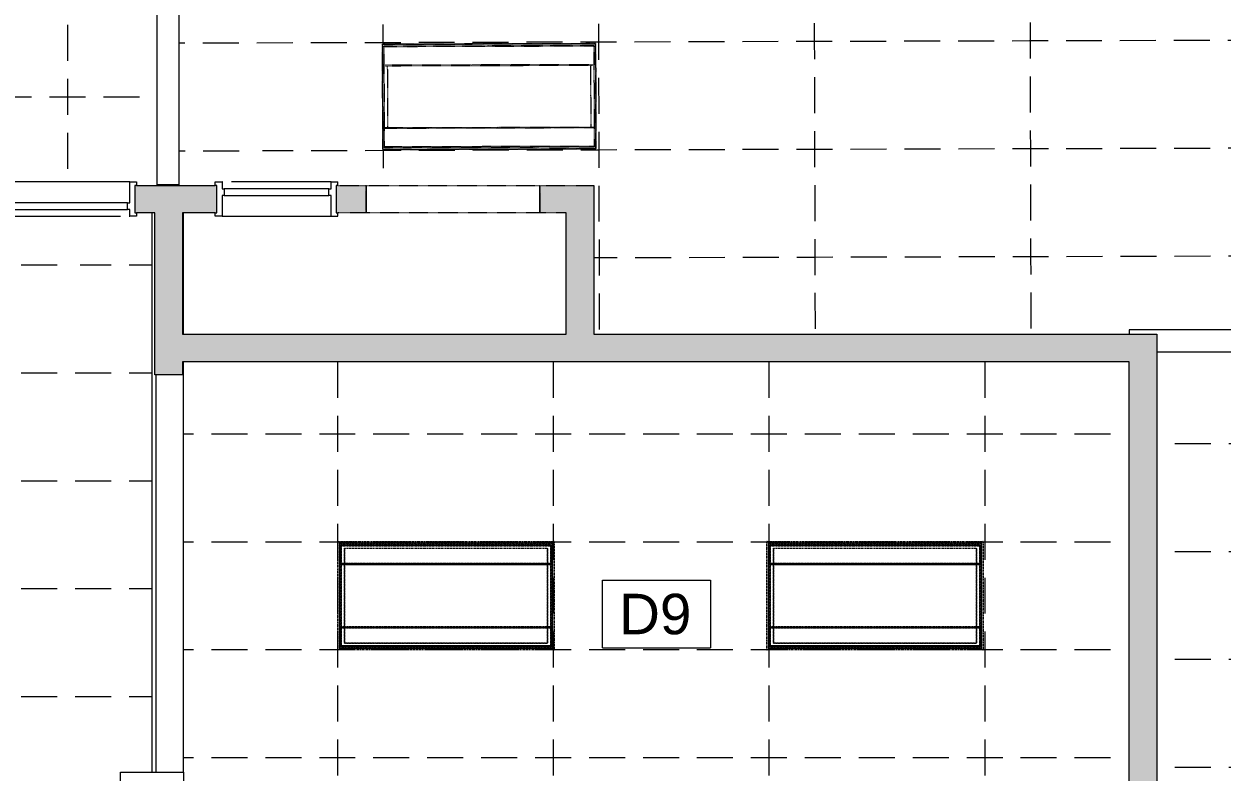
# Model space of a CAD drawing. Header units: inches. Extents: x 741 to 4565, y -315 to 887.
# Drawn here: x 3175.2 to 3441.7, y -91.3 to 75.1 of the extents above; entities that cross this region are included whole.
import ezdxf

# ---------------------------------------------------------------- set-up
doc = ezdxf.new("R2010")
doc.units = ezdxf.units.IN
doc.header["$MEASUREMENT"] = 0
doc.linetypes.add('Dash 1_16_', pattern=[0.125, 0.0625, -0.0625])
doc.linetypes.add('Demolished', pattern=[0.1875, 0.125, -0.0625])
for name, color, linetype, lineweight in [('A-ANNO-KEYN', 231, 'Continuous', 9), ('A-CLNG', 13, 'Demolished', 9), ('A-CLNG-PATT', 13, 'Demolished', 9), ('A-DETL', 90, 'Continuous', 9), ('A-DETL-MBND', 5, 'Continuous', 13), ('A-DOOR', 31, 'Continuous', 13), ('A-WALL', 113, 'Continuous', 13), ('A-WALL-PATT', 111, 'Continuous', 13), ('E-LITE-EQPM', 33, 'Demolished', 9), ('I-WALL', 2, 'Continuous', 13)]:
    doc.layers.add(name, color=color, linetype=linetype, lineweight=lineweight)
doc.styles.add('Arial', font='arial.ttf', dxfattribs={"height": 9})

# ---------------------------------------------------------------- blocks, each defined once
blk = doc.blocks.new('Door - Single - Solid Door 36_ x 84_-7220078-FIRST FLOOR RCP DEMO')
at = {"layer": 'A-DOOR', "lineweight": 9}
for p, q in [((-15.63, 3.9), (-14.13, 3.9)), ((-15.63, 3.15), (-15.63, 3.9)), ((-15.26, 3.15), (-15.63, 3.15)), ((-15.26, -2.97), (-15.26, 3.15)), ((-14.13, 3.9), (-14.13, 2.4)), ((-14.01, 3.9), (-14.13, 3.9)), ((22.12, 3.9), (-12.06, 3.9)), ((22.12, 2.4), (22.12, 3.9)), ((22.12, 3.9), (23.62, 3.9)), ((23.62, 3.15), (23.24, 3.15)), ((23.24, 3.15), (23.24, -2.97)), ((23.62, 3.15), (23.62, 3.9)), ((-14.13, 2.4), (-13.63, 2.4)), ((-13.63, 0.9), (-14.13, 0.9)), ((-14.13, 0.9), (-14.13, -3.72)), ((-13.63, 2.4), (-13.63, 0.9)), ((21.62, 2.4), (-13.63, 2.4)), ((-13.63, 0.9), (21.62, 0.9)), ((21.62, 0.9), (21.62, 2.4)), ((21.62, 2.4), (22.12, 2.4)), ((22.12, 0.9), (21.62, 0.9)), ((22.12, -3.72), (22.12, 0.9)), ((-15.63, -3.72), (-15.63, -2.97)), ((-15.63, -2.97), (-15.26, -2.97)), ((-14.13, -3.72), (-15.63, -3.72)), ((-14.13, -3.72), (22.12, -3.72)), ((22.12, -3.72), (23.62, -3.72)), ((23.24, -2.97), (23.62, -2.97)), ((23.62, -3.72), (23.62, -2.97))]:
    blk.add_line(p, q, dxfattribs=at)
blk = doc.blocks.new('Door - Single - Solid Door 28_ x 84_-7219934-FIRST FLOOR RCP DEMO')
at = {"layer": 'A-DOOR', "lineweight": 9}
for p, q in [((-9.63, 3.9), (-8.13, 3.9)), ((-9.63, 3.15), (-9.63, 3.9)), ((-9.26, 3.15), (-9.63, 3.15)), ((-9.26, -2.97), (-9.26, 3.15)), ((-8.13, 3.9), (-8.13, 2.4)), ((-8.01, 3.9), (-8.13, 3.9)), ((16.12, 3.9), (-6.06, 3.9)), ((16.12, 2.4), (16.12, 3.9)), ((16.12, 3.9), (17.62, 3.9)), ((17.62, 3.15), (17.24, 3.15)), ((17.24, 3.15), (17.24, -2.97)), ((17.62, 3.15), (17.62, 3.9)), ((-8.13, 2.4), (-7.63, 2.4)), ((-7.63, 0.9), (-8.13, 0.9)), ((-8.13, 0.9), (-8.13, -3.72)), ((-7.63, 2.4), (-7.63, 0.9)), ((15.62, 2.4), (-7.63, 2.4)), ((-7.63, 0.9), (15.62, 0.9)), ((15.62, 0.9), (15.62, 2.4)), ((15.62, 2.4), (16.12, 2.4)), ((16.12, 0.9), (15.62, 0.9)), ((16.12, -3.72), (16.12, 0.9)), ((-9.63, -3.72), (-9.63, -2.97)), ((-9.63, -2.97), (-9.26, -2.97)), ((-8.13, -3.72), (-9.63, -3.72)), ((-8.13, -3.72), (16.12, -3.72)), ((16.12, -3.72), (17.62, -3.72)), ((17.24, -2.97), (17.62, -2.97)), ((17.62, -3.72), (17.62, -2.97))]:
    blk.add_line(p, q, dxfattribs=at)
blk = doc.blocks.new('L-Recessed-Axis-Duo - 2 x 4-4560001-FIRST FLOOR RCP DEMO')
at = {"layer": 'E-LITE-EQPM', "color": 7}
for p, q in [((-23.7, 11.7), (-23.7, -11.7)), ((23.7, 11.7), (-23.7, 11.7)), ((-23.37, 11.26), (-23.37, 11.27)), ((-23.37, 11.14), (-23.37, 11.26)), ((-23.37, 11.14), (23.38, 11.14)), ((23.32, 11.32), (-23.32, 11.32)), ((-23.32, 11.32), (-23.32, -11.32)), ((23.32, -11.32), (23.32, 11.32)), ((23.38, 11.27), (23.38, 11.26)), ((23.38, 11.26), (23.38, 11.14)), ((23.7, -11.7), (23.7, 11.7)), ((-23.32, 7.03), (23.32, 7.03)), ((-23.32, 7.02), (23.32, 7.02)), ((-23.32, 6.85), (23.32, 6.85)), ((-22.57, 6.86), (-22.57, -6.86)), ((22.57, -6.86), (22.57, 6.86)), ((23.32, -6.85), (-23.32, -6.85)), ((-23.32, -7.02), (23.32, -7.02)), ((-23.32, -7.03), (23.32, -7.03)), ((-23.7, -11.7), (23.7, -11.7)), ((-23.37, -11.26), (-23.37, -11.14)), ((-23.37, -11.14), (23.38, -11.14)), ((-23.37, -11.27), (-23.37, -11.26)), ((-23.32, -11.32), (23.32, -11.32)), ((23.38, -11.14), (23.38, -11.26)), ((23.38, -11.26), (23.38, -11.27))]:
    blk.add_line(p, q, dxfattribs=at)
for points, knots in [([(-23.64, 11.64), (-23.65, 11.65), (-23.65, 11.65), (-23.66, 11.66), (-23.67, 11.67), (-23.68, 11.68), (-23.68, 11.68), (-23.69, 11.69), (-23.69, 11.69), (-23.7, 11.7), (-23.7, 11.7), (-23.7, 11.7), (-23.7, 11.7)], [0, 0, 0, 0, 0.166667, 0.25, 0.333333, 0.416667, 0.5, 0.583333, 0.666667, 0.75, 0.833333, 1, 1, 1, 1]), ([(23.64, 11.64), (23.65, 11.65), (23.65, 11.65), (23.66, 11.66), (23.67, 11.67), (23.68, 11.68), (23.68, 11.68), (23.69, 11.69), (23.69, 11.69), (23.7, 11.7), (23.7, 11.7), (23.7, 11.7), (23.7, 11.7)], [0, 0, 0, 0, 0.166667, 0.25, 0.333333, 0.416667, 0.5, 0.583333, 0.666667, 0.75, 0.833333, 1, 1, 1, 1]), ([(-23.7, -11.7), (-23.7, -11.7), (-23.7, -11.7), (-23.7, -11.7), (-23.69, -11.69), (-23.69, -11.69), (-23.68, -11.68), (-23.68, -11.68), (-23.67, -11.67), (-23.66, -11.66), (-23.65, -11.65), (-23.65, -11.65), (-23.64, -11.64)], [-1, -1, -1, -1, -0.833333, -0.75, -0.666667, -0.583333, -0.5, -0.416667, -0.333333, -0.25, -0.166667, 0, 0, 0, 0]), ([(23.64, -11.64), (23.65, -11.65), (23.65, -11.65), (23.66, -11.66), (23.67, -11.67), (23.68, -11.68), (23.68, -11.68), (23.69, -11.69), (23.69, -11.69), (23.7, -11.7), (23.7, -11.7), (23.7, -11.7), (23.7, -11.7)], [0, 0, 0, 0, 0.166667, 0.25, 0.333333, 0.416667, 0.5, 0.583333, 0.666667, 0.75, 0.833333, 1, 1, 1, 1])]:
    blk.add_open_spline(points, degree=3, knots=knots, dxfattribs=at)
blk = doc.blocks.new('L-Recessed-Axis-Duo - 2 x 4-V18-FIRST FLOOR RCP DEMO')
at = {"layer": 'A-DETL', "linetype": 'Dash 1_16_'}
for p, q in [((-24.03, 12.03), (-24.03, -12.03)), ((24.03, 12.03), (-24.03, 12.03)), ((-23.7, -11.7), (-23.7, 11.7)), ((-23.7, 11.7), (23.7, 11.7)), ((-23.7, 11.7), (-23.7, -11.7)), ((23.7, 11.7), (-23.7, 11.7)), ((-23.7, 11.7), (-23.7, -11.7)), ((23.7, 11.7), (-23.7, 11.7)), ((23.38, 11.38), (-23.37, 11.38)), ((-23.37, 11.32), (-23.37, 11.38)), ((-23.37, 11.38), (-23.37, 11.36)), ((-23.37, 11.36), (-23.37, 11.28)), ((-23.37, 11.26), (-23.37, 11.32)), ((-23.37, 11.25), (-23.37, 11.31)), ((-23.37, 11.31), (-23.37, 11.3)), ((-23.37, 11.2), (-23.37, 11.31)), ((-23.37, 11.31), (-23.37, 11.3)), ((-23.37, 11.31), (23.38, 11.31)), ((-23.37, 11.31), (23.38, 11.31)), ((-23.37, 11.3), (-23.37, 11.23)), ((-23.37, 11.3), (-23.37, 11.19)), ((-23.37, 11.3), (23.38, 11.3)), ((-23.37, 11.3), (23.38, 11.3)), ((-23.37, 11.28), (-23.37, 11.22)), ((-23.37, 11.21), (-23.37, 11.28)), ((-23.37, 11.28), (-23.37, 11.27)), ((-23.37, 11.28), (23.38, 11.28)), ((-23.37, 11.27), (-23.37, 11.2)), ((-23.37, 11.27), (23.38, 11.27)), ((-23.37, 11.2), (-23.37, 11.26)), ((-23.37, 11.26), (-23.37, 11.14)), ((-23.37, 11.14), (-23.37, 11.26)), ((-23.37, 11.26), (23.38, 11.26)), ((-23.37, 11.26), (23.38, 11.26)), ((-23.37, 11.25), (-23.37, 11.21)), ((-23.37, 6.92), (-23.37, 11.25)), ((23.38, 11.25), (-23.37, 11.25)), ((-23.37, 11.25), (23.38, 11.25)), ((-23.37, 11.19), (-23.37, 11.25)), ((-23.37, 11.25), (23.38, 11.25)), ((-23.37, 11.23), (-23.37, 11.2)), ((-23.37, 11.23), (23.38, 11.23)), ((-23.37, 11.22), (-23.37, 11.19)), ((-23.37, 11.21), (-23.37, 11.19)), ((-23.37, 11.21), (23.38, 11.21)), ((-23.37, 11.19), (-23.37, 11.21)), ((-23.37, 11.21), (23.38, 11.21)), ((-23.37, 11.18), (-23.37, 11.2)), ((-23.37, 11.2), (-23.37, 11.14)), ((-23.37, 11.2), (23.38, 11.2)), ((-23.37, 11.2), (23.38, 11.2)), ((-23.37, 11.19), (-23.37, 11.15)), ((-23.37, 11.19), (23.38, 11.19)), ((-23.37, 11.19), (23.38, 11.19)), ((-23.37, 11.15), (-23.37, 11.18)), ((23.38, 11.18), (-23.37, 11.18)), ((-23.37, 11.17), (23.38, 11.17)), ((-23.37, 11.16), (23.38, 11.16)), ((-23.37, 11.15), (-23.37, 11.12)), ((-23.37, 11.15), (23.38, 11.15)), ((-23.37, 11.14), (-23.37, 11.15)), ((-23.37, 11.15), (23.38, 11.15)), ((-23.37, 11.14), (-23.37, 11.06)), ((-23.37, 11.06), (-23.37, 11.14)), ((-23.37, 11.14), (23.38, 11.14)), ((-23.37, 11.14), (23.38, 11.14)), ((-23.37, 11.14), (23.38, 11.14)), ((-23.37, 11.14), (23.38, 11.14)), ((-23.37, 11.12), (-23.37, 7.07)), ((-23.37, 11.12), (23.38, 11.12)), ((-23.37, 11.06), (23.38, 11.06)), ((-23.37, 11.06), (23.38, 11.06)), ((-23.32, -11.32), (-23.32, 11.32)), ((-23.32, 11.32), (23.32, 11.32)), ((23.32, 11.32), (-23.32, 11.32)), ((-23.32, 11.32), (-23.32, -11.32)), ((23.32, 11.32), (23.32, -11.32)), ((23.32, -11.32), (23.32, 11.32)), ((23.38, 11.36), (23.38, 11.38)), ((23.38, 11.38), (23.38, 11.32)), ((23.38, 11.28), (23.38, 11.36)), ((23.38, 11.32), (23.38, 11.26)), ((23.38, 11.3), (23.38, 11.31)), ((23.38, 11.31), (23.38, 11.2)), ((23.38, 11.3), (23.38, 11.31)), ((23.38, 11.31), (23.38, 11.25)), ((23.38, 11.19), (23.38, 11.3)), ((23.38, 11.23), (23.38, 11.3)), ((23.38, 11.27), (23.38, 11.28)), ((23.38, 11.28), (23.38, 11.21)), ((23.38, 11.22), (23.38, 11.28)), ((23.38, 11.2), (23.38, 11.27)), ((23.38, 11.26), (23.38, 11.14)), ((23.38, 11.14), (23.38, 11.26)), ((23.38, 11.26), (23.38, 11.2)), ((23.38, 11.25), (23.38, 6.92)), ((23.38, 11.21), (23.38, 11.25)), ((23.38, 11.25), (23.38, 11.19)), ((23.38, 11.2), (23.38, 11.23)), ((23.38, 11.19), (23.38, 11.22)), ((23.38, 11.19), (23.38, 11.21)), ((23.38, 11.21), (23.38, 11.19)), ((23.38, 11.14), (23.38, 11.2)), ((23.38, 11.2), (23.38, 11.18)), ((23.38, 11.15), (23.38, 11.19)), ((23.38, 11.18), (23.38, 11.15)), ((23.38, 11.12), (23.38, 11.15)), ((23.38, 11.15), (23.38, 11.14)), ((23.38, 11.14), (23.38, 11.06)), ((23.38, 11.06), (23.38, 11.14)), ((23.38, 7.07), (23.38, 11.12)), ((23.7, 11.7), (23.7, -11.7)), ((23.7, -11.7), (23.7, 11.7)), ((23.7, -11.7), (23.7, 11.7)), ((24.03, -12.03), (24.03, 12.03)), ((-22.57, -10.57), (-22.57, 10.57)), ((-22.57, 10.57), (22.57, 10.57)), ((22.57, 10.57), (-22.57, 10.57)), ((-22.57, 10.57), (-22.57, -10.57)), ((22.57, 10.57), (22.57, -10.57)), ((22.57, -10.57), (22.57, 10.57)), ((-23.37, 7.14), (-23.37, 7.15)), ((-23.37, 7.15), (-23.37, 7.07)), ((-23.37, 7.15), (23.38, 7.15)), ((-23.37, 7.06), (-23.37, 7.14)), ((23.38, 7.14), (-23.37, 7.14)), ((23.38, 7.09), (-23.37, 7.09)), ((-23.37, 7.07), (-23.37, 7.04)), ((-23.37, 7.07), (23.38, 7.07)), ((23.38, 7.07), (-23.37, 7.07)), ((-23.37, 7.07), (-23.37, 7.01)), ((-23.37, 7.07), (23.38, 7.07)), ((-23.37, 7.03), (-23.37, 7.06)), ((-23.37, 7.06), (-23.37, 6.95)), ((-23.37, 7.04), (-23.37, 7.06)), ((-23.37, 7.06), (23.38, 7.06)), ((-23.37, 7.04), (-23.37, 7.01)), ((-23.37, 7.04), (23.38, 7.04)), ((-23.37, 7.01), (-23.37, 7.04)), ((-23.37, 7.04), (23.38, 7.04)), ((-23.37, 6.96), (-23.37, 7.03)), ((-23.37, 7.02), (-23.37, 7.03)), ((-23.37, 7.03), (-23.37, 6.91)), ((-23.37, 7.03), (23.38, 7.03)), ((-23.37, 7.03), (23.38, 7.03)), ((-23.37, 6.9), (-23.37, 7.02)), ((-23.37, 7.02), (23.38, 7.02)), ((-23.37, 7.01), (-23.37, 6.98)), ((-23.37, 7.01), (23.38, 7.01)), ((-23.37, 7.01), (-23.37, 6.95)), ((-23.37, 7), (-23.37, 7.01)), ((-23.37, 7.01), (23.38, 7.01)), ((-23.37, 7.01), (23.38, 7.01)), ((-23.37, 6.94), (-23.37, 7)), ((-23.37, 7), (23.38, 7)), ((-23.37, 6.98), (-23.37, 6.95)), ((-23.37, 6.98), (23.38, 6.98)), ((-23.37, 6.95), (-23.37, 6.96)), ((-23.37, 6.95), (-23.37, 6.96)), ((-23.37, 6.96), (-23.37, 6.9)), ((-23.37, 6.96), (23.38, 6.96)), ((-23.37, 6.96), (23.38, 6.96)), ((-23.37, 6.95), (-23.37, 6.92)), ((-23.37, 6.95), (23.38, 6.95)), ((-23.37, 6.95), (23.38, 6.95)), ((-23.37, 6.95), (23.38, 6.95)), ((-23.37, 6.91), (-23.37, 6.94)), ((-23.37, 6.94), (23.38, 6.94)), ((-23.37, 6.92), (23.38, 6.92)), ((-23.37, 6.91), (23.38, 6.91)), ((-23.37, 6.9), (-23.37, 6.85)), ((-23.37, 6.85), (-23.37, 6.9)), ((-23.37, 6.9), (23.38, 6.9)), ((-23.37, 6.85), (23.38, 6.85)), ((23.38, 7.07), (23.38, 7.15)), ((23.38, 7.15), (23.38, 7.14)), ((23.38, 7.14), (23.38, 7.06)), ((23.38, 7.04), (23.38, 7.07)), ((23.38, 7.01), (23.38, 7.07)), ((23.38, 7.06), (23.38, 7.04)), ((23.38, 6.95), (23.38, 7.06)), ((23.38, 7.06), (23.38, 7.03)), ((23.38, 7.01), (23.38, 7.04)), ((23.38, 7.04), (23.38, 7.01)), ((23.38, 6.91), (23.38, 7.03)), ((23.38, 7.03), (23.38, 7.02)), ((23.38, 7.03), (23.38, 6.96)), ((23.38, 7.02), (23.38, 6.9)), ((23.38, 6.98), (23.38, 7.01)), ((23.38, 7.01), (23.38, 7)), ((23.38, 6.95), (23.38, 7.01)), ((23.38, 7), (23.38, 6.94)), ((23.38, 6.95), (23.38, 6.98)), ((23.38, 6.9), (23.38, 6.96)), ((23.38, 6.96), (23.38, 6.95)), ((23.38, 6.96), (23.38, 6.95)), ((23.38, 6.92), (23.38, 6.95)), ((23.38, 6.94), (23.38, 6.91)), ((23.38, 6.9), (23.38, 6.85)), ((23.38, 6.85), (23.38, 6.9)), ((23.38, -6.85), (-23.37, -6.85)), ((-23.37, -6.9), (-23.37, -6.85)), ((-23.37, -6.85), (-23.37, -6.9)), ((-23.37, -7.02), (-23.37, -6.9)), ((-23.37, -6.9), (-23.37, -6.96)), ((-23.37, -6.9), (23.38, -6.9)), ((-23.37, -6.94), (-23.37, -6.91)), ((-23.37, -6.91), (-23.37, -7.03)), ((-23.37, -6.91), (23.38, -6.91)), ((-23.37, -11.25), (-23.37, -6.92)), ((-23.37, -6.92), (-23.37, -6.95)), ((-23.37, -6.92), (23.38, -6.92)), ((-23.37, -7), (-23.37, -6.94)), ((-23.37, -6.94), (23.38, -6.94)), ((-23.37, -6.95), (-23.37, -6.98)), ((-23.37, -6.95), (23.38, -6.95)), ((-23.37, -6.96), (-23.37, -6.95)), ((-23.37, -6.95), (-23.37, -7.06)), ((-23.37, -6.96), (-23.37, -6.95)), ((-23.37, -6.95), (-23.37, -7.01)), ((-23.37, -6.95), (23.38, -6.95)), ((-23.37, -6.95), (23.38, -6.95)), ((-23.37, -7.03), (-23.37, -6.96)), ((-23.37, -6.96), (23.38, -6.96)), ((-23.37, -6.96), (23.38, -6.96)), ((-23.37, -6.98), (-23.37, -7.01)), ((-23.37, -6.98), (23.38, -6.98)), ((-23.37, -7.01), (-23.37, -7)), ((-23.37, -7), (23.38, -7)), ((-23.37, -7.01), (-23.37, -7.04)), ((-23.37, -7.01), (23.38, -7.01)), ((-23.37, -7.04), (-23.37, -7.01)), ((-23.37, -7.01), (-23.37, -7.07)), ((-23.37, -7.01), (23.38, -7.01)), ((-23.37, -7.01), (23.38, -7.01)), ((-23.37, -7.03), (-23.37, -7.02)), ((-23.37, -7.02), (23.38, -7.02)), ((-23.37, -7.06), (-23.37, -7.03)), ((-23.37, -7.03), (23.38, -7.03)), ((-23.37, -7.03), (23.38, -7.03)), ((-23.37, -7.04), (-23.37, -7.07)), ((-23.37, -7.04), (23.38, -7.04)), ((-23.37, -7.06), (-23.37, -7.04)), ((-23.37, -7.04), (23.38, -7.04)), ((-23.37, -7.14), (-23.37, -7.06)), ((-23.37, -7.06), (23.38, -7.06)), ((-23.37, -7.07), (-23.37, -11.12)), ((-23.37, -7.07), (23.38, -7.07)), ((-23.37, -7.07), (23.38, -7.07)), ((-23.37, -7.07), (-23.37, -7.15)), ((-23.37, -7.07), (23.38, -7.07)), ((-23.37, -7.09), (23.38, -7.09)), ((-23.37, -7.15), (-23.37, -7.14)), ((23.38, -7.14), (-23.37, -7.14)), ((-23.37, -7.15), (23.38, -7.15)), ((23.38, -6.9), (23.38, -6.85)), ((23.38, -6.85), (23.38, -6.9)), ((23.38, -6.96), (23.38, -6.9)), ((23.38, -6.9), (23.38, -7.02)), ((23.38, -7.03), (23.38, -6.91)), ((23.38, -6.91), (23.38, -6.94)), ((23.38, -6.95), (23.38, -6.92)), ((23.38, -6.92), (23.38, -11.25)), ((23.38, -6.94), (23.38, -7)), ((23.38, -6.98), (23.38, -6.95)), ((23.38, -7.01), (23.38, -6.95)), ((23.38, -6.95), (23.38, -6.96)), ((23.38, -7.06), (23.38, -6.95)), ((23.38, -6.95), (23.38, -6.96)), ((23.38, -6.96), (23.38, -7.03)), ((23.38, -7.01), (23.38, -6.98)), ((23.38, -7), (23.38, -7.01)), ((23.38, -7.04), (23.38, -7.01)), ((23.38, -7.07), (23.38, -7.01)), ((23.38, -7.01), (23.38, -7.04)), ((23.38, -7.02), (23.38, -7.03)), ((23.38, -7.03), (23.38, -7.06)), ((23.38, -7.07), (23.38, -7.04)), ((23.38, -7.04), (23.38, -7.06)), ((23.38, -7.06), (23.38, -7.14)), ((23.38, -11.12), (23.38, -7.07)), ((23.38, -7.15), (23.38, -7.07)), ((23.38, -7.14), (23.38, -7.15)), ((-22.57, -10.57), (22.57, -10.57)), ((-22.57, -10.57), (22.57, -10.57)), ((-24.03, -12.03), (24.03, -12.03)), ((23.7, -11.7), (-23.7, -11.7)), ((-23.7, -11.7), (23.7, -11.7)), ((-23.7, -11.7), (23.7, -11.7)), ((-23.37, -11.14), (-23.37, -11.06)), ((-23.37, -11.06), (-23.37, -11.14)), ((-23.37, -11.06), (23.38, -11.06)), ((-23.37, -11.06), (23.38, -11.06)), ((-23.37, -11.12), (-23.37, -11.15)), ((-23.37, -11.12), (23.38, -11.12)), ((-23.37, -11.15), (-23.37, -11.14)), ((-23.37, -11.14), (-23.37, -11.2)), ((-23.37, -11.26), (-23.37, -11.14)), ((-23.37, -11.14), (-23.37, -11.26)), ((-23.37, -11.14), (23.38, -11.14)), ((-23.37, -11.14), (23.38, -11.14)), ((-23.37, -11.14), (23.38, -11.14)), ((-23.37, -11.14), (23.38, -11.14)), ((-23.37, -11.15), (-23.37, -11.19)), ((-23.37, -11.15), (23.38, -11.15)), ((-23.37, -11.18), (-23.37, -11.15)), ((-23.37, -11.15), (23.38, -11.15)), ((23.38, -11.16), (-23.37, -11.16)), ((23.38, -11.17), (-23.37, -11.17)), ((-23.37, -11.2), (-23.37, -11.18)), ((23.38, -11.18), (-23.37, -11.18)), ((-23.37, -11.19), (-23.37, -11.21)), ((-23.37, -11.19), (23.38, -11.19)), ((23.38, -11.19), (-23.37, -11.19)), ((-23.37, -11.21), (-23.37, -11.19)), ((-23.37, -11.19), (-23.37, -11.3)), ((-23.37, -11.25), (-23.37, -11.19)), ((-23.37, -11.19), (-23.37, -11.22)), ((-23.37, -11.2), (-23.37, -11.27)), ((-23.37, -11.31), (-23.37, -11.2)), ((-23.37, -11.2), (-23.37, -11.23)), ((-23.37, -11.26), (-23.37, -11.2)), ((-23.37, -11.2), (23.38, -11.2)), ((-23.37, -11.2), (23.38, -11.2)), ((-23.37, -11.21), (-23.37, -11.25)), ((-23.37, -11.21), (23.38, -11.21)), ((-23.37, -11.28), (-23.37, -11.21)), ((-23.37, -11.21), (23.38, -11.21)), ((-23.37, -11.22), (-23.37, -11.28)), ((-23.37, -11.23), (-23.37, -11.3)), ((-23.37, -11.23), (23.38, -11.23)), ((23.38, -11.25), (-23.37, -11.25)), ((-23.37, -11.25), (23.38, -11.25)), ((-23.37, -11.31), (-23.37, -11.25)), ((-23.37, -11.25), (23.38, -11.25)), ((-23.37, -11.32), (-23.37, -11.26)), ((-23.37, -11.26), (23.38, -11.26)), ((-23.37, -11.26), (23.38, -11.26)), ((-23.37, -11.27), (-23.37, -11.28)), ((-23.37, -11.27), (23.38, -11.27)), ((-23.37, -11.28), (-23.37, -11.36)), ((-23.37, -11.28), (23.38, -11.28)), ((-23.37, -11.3), (-23.37, -11.31)), ((-23.37, -11.3), (-23.37, -11.31)), ((-23.37, -11.3), (23.38, -11.3)), ((-23.37, -11.3), (23.38, -11.3)), ((-23.37, -11.31), (23.38, -11.31)), ((-23.37, -11.31), (23.38, -11.31)), ((-23.37, -11.38), (-23.37, -11.32)), ((-23.37, -11.36), (-23.37, -11.38)), ((-23.37, -11.38), (23.38, -11.38)), ((-23.32, -11.32), (23.32, -11.32)), ((-23.32, -11.32), (23.32, -11.32)), ((23.38, -11.14), (23.38, -11.06)), ((23.38, -11.06), (23.38, -11.14)), ((23.38, -11.15), (23.38, -11.12)), ((23.38, -11.26), (23.38, -11.14)), ((23.38, -11.14), (23.38, -11.26)), ((23.38, -11.2), (23.38, -11.14)), ((23.38, -11.14), (23.38, -11.15)), ((23.38, -11.19), (23.38, -11.15)), ((23.38, -11.15), (23.38, -11.18)), ((23.38, -11.18), (23.38, -11.2)), ((23.38, -11.21), (23.38, -11.19)), ((23.38, -11.22), (23.38, -11.19)), ((23.38, -11.19), (23.38, -11.25)), ((23.38, -11.3), (23.38, -11.19)), ((23.38, -11.19), (23.38, -11.21)), ((23.38, -11.2), (23.38, -11.26)), ((23.38, -11.23), (23.38, -11.2)), ((23.38, -11.2), (23.38, -11.31)), ((23.38, -11.27), (23.38, -11.2)), ((23.38, -11.25), (23.38, -11.21)), ((23.38, -11.21), (23.38, -11.28)), ((23.38, -11.28), (23.38, -11.22)), ((23.38, -11.3), (23.38, -11.23)), ((23.38, -11.25), (23.38, -11.31)), ((23.38, -11.26), (23.38, -11.32)), ((23.38, -11.28), (23.38, -11.27)), ((23.38, -11.36), (23.38, -11.28)), ((23.38, -11.31), (23.38, -11.3)), ((23.38, -11.31), (23.38, -11.3)), ((23.38, -11.32), (23.38, -11.38)), ((23.38, -11.38), (23.38, -11.36))]:
    blk.add_line(p, q, dxfattribs=at)
for points, knots in [([(-23.97, 11.97), (-23.98, 11.98), (-23.98, 11.98), (-23.99, 11.99), (-24, 12), (-24.01, 12.01), (-24.01, 12.01), (-24.02, 12.02), (-24.02, 12.02), (-24.03, 12.03), (-24.03, 12.03), (-24.03, 12.03), (-24.03, 12.03)], [0, 0, 0, 0, 0.166667, 0.25, 0.333333, 0.416667, 0.5, 0.583333, 0.666667, 0.75, 0.833333, 1, 1, 1, 1]), ([(-24.03, 12.03), (-24.03, 12.03), (-24.03, 12.03), (-24.03, 12.03), (-24.02, 12.02), (-24.02, 12.02), (-24.01, 12.01), (-24.01, 12.01), (-24, 12), (-23.99, 11.99), (-23.98, 11.98), (-23.98, 11.98), (-23.97, 11.97)], [0, 0, 0, 0, 0.166667, 0.25, 0.333333, 0.416667, 0.5, 0.583333, 0.666667, 0.75, 0.833333, 1, 1, 1, 1]), ([(-24, 12), (-24, 12), (-24, 12), (-24, 12), (-23.99, 11.99), (-23.99, 11.99), (-23.98, 11.98), (-23.98, 11.98), (-23.97, 11.97), (-23.97, 11.97)], [0, 0, 0, 0, 0.166667, 0.333333, 0.458333, 0.583333, 0.708333, 0.833333, 1, 1, 1, 1]), ([(-23.73, 11.73), (-23.73, 11.73), (-23.72, 11.72), (-23.71, 11.71), (-23.7, 11.7), (-23.69, 11.69), (-23.69, 11.69), (-23.68, 11.68), (-23.68, 11.68), (-23.67, 11.67), (-23.67, 11.67), (-23.67, 11.67), (-23.67, 11.67)], [0, 0, 0, 0, 0.166667, 0.25, 0.333333, 0.416667, 0.5, 0.583333, 0.666667, 0.75, 0.833333, 1, 1, 1, 1]), ([(-23.7, 11.7), (-23.7, 11.7), (-23.7, 11.7), (-23.7, 11.7), (-23.71, 11.71), (-23.71, 11.71), (-23.72, 11.72), (-23.72, 11.72), (-23.73, 11.73), (-23.73, 11.73)], [0, 0, 0, 0, 0.166667, 0.333333, 0.458333, 0.583333, 0.708333, 0.833333, 1, 1, 1, 1]), ([(-23.64, 11.64), (-23.65, 11.65), (-23.65, 11.65), (-23.66, 11.66), (-23.67, 11.67), (-23.68, 11.68), (-23.68, 11.68), (-23.69, 11.69), (-23.69, 11.69), (-23.7, 11.7), (-23.7, 11.7), (-23.7, 11.7), (-23.7, 11.7)], [0, 0, 0, 0, 0.166667, 0.25, 0.333333, 0.416667, 0.5, 0.583333, 0.666667, 0.75, 0.833333, 1, 1, 1, 1]), ([(-23.67, 11.67), (-23.67, 11.67), (-23.67, 11.67), (-23.67, 11.67), (-23.66, 11.66), (-23.66, 11.66), (-23.65, 11.65), (-23.65, 11.65), (-23.64, 11.64), (-23.64, 11.64)], [0, 0, 0, 0, 0.166667, 0.333333, 0.458333, 0.583333, 0.708333, 0.833333, 1, 1, 1, 1]), ([(23.64, 11.64), (23.65, 11.65), (23.65, 11.65), (23.66, 11.66), (23.67, 11.67), (23.68, 11.68), (23.68, 11.68), (23.69, 11.69), (23.69, 11.69), (23.7, 11.7), (23.7, 11.7), (23.7, 11.7), (23.7, 11.7)], [0, 0, 0, 0, 0.166667, 0.25, 0.333333, 0.416667, 0.5, 0.583333, 0.666667, 0.75, 0.833333, 1, 1, 1, 1]), ([(23.67, 11.67), (23.67, 11.67), (23.67, 11.67), (23.67, 11.67), (23.66, 11.66), (23.66, 11.66), (23.65, 11.65), (23.65, 11.65), (23.64, 11.64), (23.64, 11.64)], [0, 0, 0, 0, 0.166667, 0.333333, 0.458333, 0.583333, 0.708333, 0.833333, 1, 1, 1, 1]), ([(23.73, 11.73), (23.73, 11.73), (23.72, 11.72), (23.71, 11.71), (23.7, 11.7), (23.69, 11.69), (23.69, 11.69), (23.68, 11.68), (23.68, 11.68), (23.67, 11.67), (23.67, 11.67), (23.67, 11.67), (23.67, 11.67)], [0, 0, 0, 0, 0.166667, 0.25, 0.333333, 0.416667, 0.5, 0.583333, 0.666667, 0.75, 0.833333, 1, 1, 1, 1]), ([(23.7, 11.7), (23.7, 11.7), (23.7, 11.7), (23.7, 11.7), (23.71, 11.71), (23.71, 11.71), (23.72, 11.72), (23.72, 11.72), (23.73, 11.73), (23.73, 11.73)], [0, 0, 0, 0, 0.166667, 0.333333, 0.458333, 0.583333, 0.708333, 0.833333, 1, 1, 1, 1]), ([(23.97, 11.97), (23.98, 11.98), (23.98, 11.98), (23.99, 11.99), (24, 12), (24.01, 12.01), (24.01, 12.01), (24.02, 12.02), (24.02, 12.02), (24.03, 12.03), (24.03, 12.03), (24.03, 12.03), (24.03, 12.03)], [0, 0, 0, 0, 0.166667, 0.25, 0.333333, 0.416667, 0.5, 0.583333, 0.666667, 0.75, 0.833333, 1, 1, 1, 1]), ([(24.03, 12.03), (24.03, 12.03), (24.03, 12.03), (24.03, 12.03), (24.02, 12.02), (24.02, 12.02), (24.01, 12.01), (24.01, 12.01), (24, 12), (23.99, 11.99), (23.98, 11.98), (23.98, 11.98), (23.97, 11.97)], [0, 0, 0, 0, 0.166667, 0.25, 0.333333, 0.416667, 0.5, 0.583333, 0.666667, 0.75, 0.833333, 1, 1, 1, 1]), ([(24, 12), (24, 12), (24, 12), (24, 12), (23.99, 11.99), (23.99, 11.99), (23.98, 11.98), (23.98, 11.98), (23.97, 11.97), (23.97, 11.97)], [0, 0, 0, 0, 0.166667, 0.333333, 0.458333, 0.583333, 0.708333, 0.833333, 1, 1, 1, 1]), ([(-24.03, -12.03), (-24.03, -12.03), (-24.03, -12.03), (-24.03, -12.03), (-24.02, -12.02), (-24.02, -12.02), (-24.01, -12.01), (-24.01, -12.01), (-24, -12), (-23.99, -11.99), (-23.98, -11.98), (-23.98, -11.98), (-23.97, -11.97)], [-1, -1, -1, -1, -0.833333, -0.75, -0.666667, -0.583333, -0.5, -0.416667, -0.333333, -0.25, -0.166667, 0, 0, 0, 0]), ([(-23.97, -11.97), (-23.98, -11.98), (-23.98, -11.98), (-23.99, -11.99), (-24, -12), (-24.01, -12.01), (-24.01, -12.01), (-24.02, -12.02), (-24.02, -12.02), (-24.03, -12.03), (-24.03, -12.03), (-24.03, -12.03), (-24.03, -12.03)], [-1, -1, -1, -1, -0.833333, -0.75, -0.666667, -0.583333, -0.5, -0.416667, -0.333333, -0.25, -0.166667, 0, 0, 0, 0]), ([(-23.97, -11.97), (-23.98, -11.98), (-23.98, -11.98), (-23.99, -11.99), (-23.99, -11.99), (-24, -12), (-24, -12), (-24, -12), (-24, -12)], [-1, -1, -1, -1, -0.75, -0.583333, -0.458333, -0.333333, -0.166667, 0, 0, 0, 0]), ([(-23.67, -11.67), (-23.67, -11.67), (-23.67, -11.67), (-23.67, -11.67), (-23.68, -11.68), (-23.68, -11.68), (-23.69, -11.69), (-23.69, -11.69), (-23.7, -11.7), (-23.71, -11.71), (-23.72, -11.72), (-23.73, -11.73), (-23.73, -11.73)], [-1, -1, -1, -1, -0.833333, -0.75, -0.666667, -0.583333, -0.5, -0.416667, -0.333333, -0.25, -0.166667, 0, 0, 0, 0]), ([(-23.73, -11.73), (-23.73, -11.73), (-23.72, -11.72), (-23.71, -11.71), (-23.71, -11.71), (-23.7, -11.7), (-23.7, -11.7), (-23.7, -11.7), (-23.7, -11.7)], [-1, -1, -1, -1, -0.75, -0.583333, -0.458333, -0.333333, -0.166667, 0, 0, 0, 0]), ([(-23.7, -11.7), (-23.7, -11.7), (-23.7, -11.7), (-23.7, -11.7), (-23.69, -11.69), (-23.69, -11.69), (-23.68, -11.68), (-23.68, -11.68), (-23.67, -11.67), (-23.66, -11.66), (-23.65, -11.65), (-23.65, -11.65), (-23.64, -11.64)], [-1, -1, -1, -1, -0.833333, -0.75, -0.666667, -0.583333, -0.5, -0.416667, -0.333333, -0.25, -0.166667, 0, 0, 0, 0]), ([(-23.64, -11.64), (-23.65, -11.65), (-23.65, -11.65), (-23.66, -11.66), (-23.66, -11.66), (-23.67, -11.67), (-23.67, -11.67), (-23.67, -11.67), (-23.67, -11.67)], [-1, -1, -1, -1, -0.75, -0.583333, -0.458333, -0.333333, -0.166667, 0, 0, 0, 0]), ([(23.67, -11.67), (23.67, -11.67), (23.67, -11.67), (23.67, -11.67), (23.66, -11.66), (23.66, -11.66), (23.65, -11.65), (23.65, -11.65), (23.64, -11.64), (23.64, -11.64)], [0, 0, 0, 0, 0.166667, 0.333333, 0.458333, 0.583333, 0.708333, 0.833333, 1, 1, 1, 1]), ([(23.64, -11.64), (23.65, -11.65), (23.65, -11.65), (23.66, -11.66), (23.67, -11.67), (23.68, -11.68), (23.68, -11.68), (23.69, -11.69), (23.69, -11.69), (23.7, -11.7), (23.7, -11.7), (23.7, -11.7), (23.7, -11.7)], [0, 0, 0, 0, 0.166667, 0.25, 0.333333, 0.416667, 0.5, 0.583333, 0.666667, 0.75, 0.833333, 1, 1, 1, 1]), ([(23.73, -11.73), (23.73, -11.73), (23.72, -11.72), (23.71, -11.71), (23.7, -11.7), (23.69, -11.69), (23.69, -11.69), (23.68, -11.68), (23.68, -11.68), (23.67, -11.67), (23.67, -11.67), (23.67, -11.67), (23.67, -11.67)], [0, 0, 0, 0, 0.166667, 0.25, 0.333333, 0.416667, 0.5, 0.583333, 0.666667, 0.75, 0.833333, 1, 1, 1, 1]), ([(23.7, -11.7), (23.7, -11.7), (23.7, -11.7), (23.7, -11.7), (23.71, -11.71), (23.71, -11.71), (23.72, -11.72), (23.72, -11.72), (23.73, -11.73), (23.73, -11.73)], [0, 0, 0, 0, 0.166667, 0.333333, 0.458333, 0.583333, 0.708333, 0.833333, 1, 1, 1, 1]), ([(24, -12), (24, -12), (24, -12), (24, -12), (23.99, -11.99), (23.99, -11.99), (23.98, -11.98), (23.98, -11.98), (23.97, -11.97), (23.97, -11.97)], [0, 0, 0, 0, 0.166667, 0.333333, 0.458333, 0.583333, 0.708333, 0.833333, 1, 1, 1, 1]), ([(23.97, -11.97), (23.98, -11.98), (23.98, -11.98), (23.99, -11.99), (24, -12), (24.01, -12.01), (24.01, -12.01), (24.02, -12.02), (24.02, -12.02), (24.03, -12.03), (24.03, -12.03), (24.03, -12.03), (24.03, -12.03)], [0, 0, 0, 0, 0.166667, 0.25, 0.333333, 0.416667, 0.5, 0.583333, 0.666667, 0.75, 0.833333, 1, 1, 1, 1]), ([(24.03, -12.03), (24.03, -12.03), (24.03, -12.03), (24.03, -12.03), (24.02, -12.02), (24.02, -12.02), (24.01, -12.01), (24.01, -12.01), (24, -12), (23.99, -11.99), (23.98, -11.98), (23.98, -11.98), (23.97, -11.97)], [0, 0, 0, 0, 0.166667, 0.25, 0.333333, 0.416667, 0.5, 0.583333, 0.666667, 0.75, 0.833333, 1, 1, 1, 1])]:
    blk.add_open_spline(points, degree=3, knots=knots, dxfattribs=at)
for points in [[(-23.97, 11.97), (-23.97, 11.97), (-23.98, 11.98), (-23.99, 11.99), (-23.99, 11.99), (-24, 12), (-24, 12), (-24, 12), (-24, 12)], [(23.97, 11.97), (23.97, 11.97), (23.98, 11.98), (23.99, 11.99), (23.99, 11.99), (24, 12), (24, 12), (24, 12), (24, 12)], [(-24, -12), (-24, -12), (-24, -12), (-24, -12), (-23.99, -11.99), (-23.99, -11.99), (-23.98, -11.98), (-23.97, -11.97), (-23.97, -11.97)], [(23.97, -11.97), (23.97, -11.97), (23.98, -11.98), (23.99, -11.99), (23.99, -11.99), (24, -12), (24, -12), (24, -12), (24, -12)]]:
    blk.add_open_spline(points, degree=3, dxfattribs=at)
blk = doc.blocks.new('Keynote Tag - Keynote Number - Boxed-135510-FIRST FLOOR RCP DEMO')
at = {"layer": 'A-ANNO-KEYN'}
for p, q in [((-0.125, -0.0792), (-0.125, 0.0781)), ((-0.125, 0.0781), (0.125, 0.0781)), ((0.125, 0.0781), (0.125, -0.0792)), ((-0.125, -0.0792), (0.125, -0.0792))]:
    blk.add_line(p, q, dxfattribs=at)

msp = doc.modelspace()

# ---------------------------------------------------------------- hatches: boundary and pattern name
at = {"layer": 'A-CLNG-PATT', "lineweight": 13}
h = msp.add_hatch(dxfattribs=at)
h.set_pattern_fill('FP_7', color=10, style=0, pattern_type=2)
h.set_pattern_definition([(0.156, (3447.045, 47.486), (48.0652, -23.8692), [4, -4, 8, -4, -28]), (0.156, (3447.045, 47.486), (48.0652, -23.8692), [-20, 8, -4, 8, -4, -4]), (0.156, (3447.045, 47.486), (48.0652, -23.8692), [-44, 4, 0]), (270.156, (3447.045, 47.486), (-47.9345, -24.1306), [4, -4, 8, -4, -4]), (270.156, (3447.045, 47.486), (-47.9345, -24.1306), [-20, 4, 0])])
h.paths.add_polyline_path([(3421.09, 6.07), (3421.09, 7.08), (3625.53, 7.1), (3625.53, 40.97), (3625.37, 40.97), (3625.37, 47.1), (3632.96, 47.1), (3632.96, 47.85), (3656.64, 47.85), (3656.21, 48.28), (3638.93, 48.23), (3638.87, 71.64), (3686.27, 71.76), (3686.33, 48.36), (3658.16, 48.27), (3658.59, 47.85), (3660.21, 47.82), (3660.21, 47.1), (3732.37, 47.1), (3732.37, 105.19), (3732.28, 105.19), (3732.28, 111.45), (3209.72, 111.45), (3209.75, 39.2), (3217.76, 39.2), (3217.76, 39.95), (3219.39, 39.95), (3236.36, 56.92), (3237.33, 55.95), (3221.33, 39.95), (3245.01, 39.95), (3245.01, 39.2), (3301.94, 39.2), (3301.94, 6.07), (3372.49, 6.07)], flags=0)
h.paths.add_polyline_path([(3255.03, 47.19), (3254.96, 70.59), (3302.37, 70.72), (3302.43, 47.32), (3258.22, 47.19)], flags=0)
h.paths.add_polyline_path([(3447.4, 47.71), (3447.34, 71.11), (3494.74, 71.24), (3494.8, 47.84), (3452.48, 47.72)], flags=0)
h = msp.add_hatch(dxfattribs=at)
h.set_pattern_fill('FP_6', color=10, style=0, pattern_type=2)
h.set_pattern_definition([(0, (3088.843, 58.846), (48, -24), [4, -4, 8, -4, -28]), (0, (3088.843, 58.846), (48, -24), [-20, 8, -4, 8, -4, -4]), (0, (3088.843, 58.846), (48, -24), [-44, 4, 0]), (270, (3088.843, 58.846), (-48, -24), [4, -4, 8, -4, -4]), (270, (3088.843, 58.846), (-48, -24), [-20, 4, 0])])
h.paths.add_polyline_path([(3200.25, 39.2), (3204.75, 39.2), (3204.75, 92.29), (3204.37, 92.49), (3199.69, 92.49), (3199.69, 102.49), (2972.94, 102.49), (2972.94, 97.63), (2973.69, 97.63), (2973.69, 96), (2993.27, 76.42), (2993.27, 82.71), (3040.67, 82.71), (3040.67, 59.31), (2993.27, 59.31), (2993.27, 74.47), (2973.69, 94.06), (2973.69, 58.38), (2972.94, 58.38), (2972.94, 55.07), (3006.81, 55.07), (3006.82, 39.2), (3161, 39.2), (3161, 39.95), (3200.25, 39.95), (3200.25, 39.29)], flags=0)
h.paths.add_polyline_path([(3089.13, 59.31), (3089.13, 82.71), (3136.53, 82.71), (3136.53, 59.31), (3098.24, 59.31)], flags=0)
at = {"layer": 'A-DETL-MBND', "lineweight": 9}
h = msp.add_hatch(dxfattribs=at)
h.set_pattern_fill('FP_13', color=256, style=0, pattern_type=2)
h.set_pattern_definition([(180, (3118.548, -26.603), (-48, 24), [4, -4, 8, -4, -28]), (180, (3118.548, -26.603), (-48, 24), [-20, 8, -4, 8, -4, -4]), (180, (3118.548, -26.603), (-48, 24), [-44, 4, 0]), (90, (3118.55, -26.603), (48, 24), [4, -4, 8, -4, -4]), (90, (3118.55, -26.603), (48, 24), [-20, 4, 0])])
h.paths.add_polyline_path([(3042.5, -99.35), (3196.68, -99.35), (3196.68, -91.28), (3203.68, -91.28), (3203.68, 33.07), (3200.25, 33.07), (3200.25, 32.32), (3198.63, 32.32), (3173.17, 6.87), (3172.2, 7.84), (3196.68, 32.32), (3161, 32.32), (3161, 33.07), (3042.17, 33.05), (3042.17, -1.3), (3042.8, -1.3), (3042.8, -2.93), (3059.77, -19.9), (3058.8, -20.87), (3042.8, -4.87), (3042.8, -28.55), (3042.17, -28.55), (3042.17, -99.35)], flags=0)
h.paths.add_polyline_path([(3118.86, -49.99), (3118.86, -26.58), (3166.26, -26.58), (3166.26, -49.99), (3121.09, -49.99)], flags=0)
h.paths.add_polyline_path([(3070.86, -49.99), (3070.86, -26.58), (3118.26, -26.58), (3118.26, -49.99), (3075.39, -49.99)], flags=0)
h = msp.add_hatch(dxfattribs=at)
h.set_pattern_fill('FP_12', color=256, style=0, pattern_type=2)
h.set_pattern_definition([(0, (3495.212, -186.25), (48, -24), [4, -4, 8, -4, -28]), (0, (3495.212, -186.25), (48, -24), [-20, 8, -4, 8, -4, -4]), (0, (3495.212, -186.25), (48, -24), [-44, 4, 0]), (270, (3495.21, -186.25), (-48, -24), [4, -4, 8, -4, -4]), (270, (3495.21, -186.25), (-48, -24), [-20, 4, 0])])
h.paths.add_polyline_path([(3507.02, -287.6), (3517.16, -287.6), (3517.16, -287.37), (3528.99, -287.37), (3528.99, -216.67), (3528.24, -216.67), (3528.24, -177.42), (3528.99, -177.42), (3528.96, -126.13), (3414.07, -126.17), (3414.07, -177.23), (3414.82, -177.23), (3414.82, -216.48), (3414.07, -216.48), (3414.07, -287.2), (3425, -287.2), (3425, -287.6), (3505.82, -287.6)], flags=0)
h.paths.add_polyline_path([(3475.33, -257.24), (3447.8, -257.24), (3447.8, -233.84), (3495.21, -233.84), (3495.21, -257.24), (3486.76, -257.24)], flags=0)
h.paths.add_polyline_path([(3452.48, -186.24), (3447.8, -186.24), (3447.8, -162.84), (3495.21, -162.84), (3495.21, -186.24), (3463.9, -186.24)], flags=0)
h.paths.add_polyline_path([(3486.76, -112.13), (3509.44, -112.13), (3509.44, -111.24), (3515.57, -111.24), (3515.57, 2.2), (3427.21, 2.2), (3427.21, -111.42), (3433.93, -111.42), (3433.93, -112.13), (3463.9, -112.13)], flags=0)
h.paths.add_polyline_path([(3447.8, -89.56), (3447.8, -66.16), (3495.21, -66.16), (3495.21, -89.56), (3452.48, -89.56)], flags=0)
h = msp.add_hatch(dxfattribs=at)
h.set_pattern_fill('FP_14', color=256, style=0, pattern_type=2)
h.set_pattern_definition([(0, (3340.885, -64.09), (48, -24), [4, -4, 8, -4, -28]), (0, (3340.885, -64.09), (48, -24), [-20, 8, -4, 8, -4, -4]), (0, (3340.885, -64.09), (48, -24), [-44, 4, 0]), (270, (3340.885, -64.09), (-48, -24), [4, -4, 8, -4, -4]), (270, (3340.885, -64.09), (-48, -24), [-20, 4, 0])])
h.paths.add_polyline_path([(3402.46, -112.13), (3402.46, -111.42), (3421.09, -111.42), (3421.09, -0.05), (3210.68, -0.05), (3210.68, -112.13), (3295.28, -112.13), (3295.28, -111.7), (3327.3, -111.71), (3327.3, -112.13), (3372.49, -112.13)], flags=0)
h.paths.add_polyline_path([(3246.79, -63.75), (3245.38, -63.75), (3245.38, -40.35), (3292.79, -40.35), (3292.79, -63.75), (3258.22, -63.75)], flags=0)
h.paths.add_polyline_path([(3388.22, -63.75), (3340.82, -63.75), (3340.82, -40.35), (3388.22, -40.35), (3388.22, -62.44)], flags=0)
at = {"layer": 'A-WALL-PATT', "lineweight": 9}
h = msp.add_hatch(color=7, dxfattribs=at)
h.paths.add_polyline_path([(3301.94, 33.07), (3301.94, 39.2), (3289.95, 39.2), (3289.95, 33.07), (3295.81, 33.07)], flags=0)
h.paths.add_polyline_path([(3212.51, 33.07), (3218.14, 33.07), (3218.14, 39.2), (3199.88, 39.2), (3199.88, 33.07), (3210.45, 33.07)], flags=0)
h.paths.add_polyline_path([(3244.64, 33.07), (3251.33, 33.07), (3251.33, 39.2), (3244.64, 39.2), (3244.64, 36.95)], flags=0)
h.paths.add_polyline_path([(3143.95, 33.07), (3161.38, 33.07), (3161.38, 39.2), (3006.81, 39.2), (3006.82, 33.07), (3098.24, 33.07)], flags=0)
for points in [[(3204.33, -2.93), (3210.45, -2.93), (3210.45, 33.07), (3204.33, 33.07), (3204.33, 14.58)], [(3301.94, 6.07), (3301.94, 33.07), (3295.81, 33.07), (3295.81, 6.07)], [(3421.09, -0.05), (3421.09, 6.07), (3210.45, 6.07), (3210.45, -0.05), (3372.49, -0.05)], [(3427.21, -111.42), (3427.21, 6.07), (3421.09, 6.07), (3421.09, -111.42)]]:
    msp.add_hatch(color=7, dxfattribs=at).paths.add_polyline_path(points, flags=0)

# ---------------------------------------------------------------- linework, layer by layer
at = {"layer": 'A-CLNG', "color": 7}
for p, q in [((3302.37, 70.72), (3254.96, 70.59)), ((3254.96, 70.59), (3255.03, 47.19)), ((3302.43, 47.32), (3302.37, 70.72)), ((3255.03, 47.19), (3302.43, 47.32)), ((3204.75, 39.29), (3204.75, 39.2)), ((3209.75, 39.2), (3209.75, 39.29))]:
    msp.add_line(p, q, dxfattribs=at)
at = {"layer": 'A-DETL-MBND', "lineweight": 9}
for p, q in [((3203.68, 33.07), (3203.68, -91.28)), ((3292.79, -40.35), (3245.38, -40.35)), ((3245.38, -40.35), (3245.38, -63.75)), ((3292.79, -63.75), (3292.79, -40.35)), ((3388.22, -40.35), (3340.82, -40.35)), ((3340.82, -40.35), (3340.82, -63.75)), ((3388.22, -63.75), (3388.22, -40.35)), ((3245.38, -63.75), (3292.79, -63.75)), ((3340.82, -63.75), (3388.22, -63.75))]:
    msp.add_line(p, q, dxfattribs=at)
at = {"layer": 'A-WALL', "color": 8, "lineweight": 20}
for p, q in [((3196.68, -99.35), (3196.68, -91.28)), ((3196.68, -91.28), (3210.68, -91.28)), ((3210.68, -91.28), (3210.68, -119.28))]:
    msp.add_line(p, q, dxfattribs=at)
at = {"layer": 'I-WALL', "lineweight": 9}
for p, q in [((3204.75, 92.49), (3204.75, 39.29)), ((3209.75, 39.29), (3209.75, 92.49)), ((3209.75, 39.29), (3204.75, 39.29)), ((3251.33, 39.2), (3251.33, 33.07)), ((3289.95, 33.07), (3289.95, 39.2)), ((3210.68, 6.07), (3210.68, 33.07)), ((3421.09, 7.08), (3421.09, 6.07)), ((3515.57, 7.08), (3421.09, 7.08)), ((3427.21, 2.2), (3515.57, 2.2)), ((3210.68, -91.28), (3210.68, -0.05)), ((3204.56, -2.93), (3204.56, -91.28))]:
    msp.add_line(p, q, dxfattribs=at)
at = {"layer": 'I-WALL', "color": 8, "lineweight": 20}
for p, q in [((3200.25, 39.2), (3217.76, 39.2)), ((3301.94, 39.2), (3301.94, 6.07)), ((3204.33, 33.07), (3200.25, 33.07)), ((3204.33, -2.93), (3204.33, 33.07)), ((3217.76, 33.07), (3210.45, 33.07)), ((3210.45, 33.07), (3210.45, 6.07)), ((3295.81, 6.07), (3295.81, 33.07)), ((3210.45, 6.07), (3295.81, 6.07)), ((3301.94, 6.07), (3427.21, 6.07)), ((3427.21, 6.07), (3427.21, -111.42)), ((3421.09, -0.05), (3210.45, -0.05)), ((3210.45, -0.05), (3210.45, -2.93)), ((3421.09, -111.42), (3421.09, -0.05)), ((3210.45, -2.93), (3204.33, -2.93))]:
    msp.add_line(p, q, dxfattribs=at)
at = {"layer": 'I-WALL', "color": 250, "linetype": 'Demolished', "lineweight": 20}
for p, q in [((3245.01, 39.2), (3301.94, 39.2)), ((3295.81, 33.07), (3245.01, 33.07))]:
    msp.add_line(p, q, dxfattribs=at)
at = {"layer": 'I-WALL', "color": 7, "linetype": 'Demolished', "lineweight": 9}
for p, q in [((3251.33, 33.07), (3251.33, 39.2)), ((3289.95, 39.2), (3289.95, 33.07))]:
    msp.add_line(p, q, dxfattribs=at)

# ---------------------------------------------------------------- block references
at = {"layer": 'A-ANNO-KEYN', "xscale": 95.99999999999994, "yscale": 95.99999999999994, "zscale": 95.99999999999994}
msp.add_blockref('Keynote Tag - Keynote Number - Boxed-135510-FIRST FLOOR RCP DEMO', (3315.89, -56.09), dxfattribs=at)
at = {"layer": 'A-DOOR', "rotation": 180}
msp.add_blockref('Door - Single - Solid Door 36_ x 84_-7220078-FIRST FLOOR RCP DEMO', (3184.62, 36.23), dxfattribs=at)
at = {"layer": 'A-DOOR'}
msp.add_blockref('Door - Single - Solid Door 28_ x 84_-7219934-FIRST FLOOR RCP DEMO', (3227.4, 36.05), dxfattribs=at)
at = {"layer": 'E-LITE-EQPM', "color": 7, "extrusion": (0, 0, -1), "rotation": 359.8437660762409}
msp.add_blockref('L-Recessed-Axis-Duo - 2 x 4-4560001-FIRST FLOOR RCP DEMO', (-3278.7, 58.95), dxfattribs=at)
at = {"layer": 'E-LITE-EQPM', "linetype": 'Dash 1_16_', "extrusion": (0, 0, -1), "rotation": 180}
for p in [(-3269.09, -52.05), (-3364.52, -52.05)]:
    msp.add_blockref('L-Recessed-Axis-Duo - 2 x 4-V18-FIRST FLOOR RCP DEMO', p, dxfattribs=at)

# ---------------------------------------------------------------- texts
at = {"layer": 'A-ANNO-KEYN', "insert": (3307.6, -51.64), "char_height": 9, "width": 19.695, "attachment_point": 1, "style": 'Arial'}
msp.add_mtext('D9', dxfattribs=at)

doc.saveas('drawing.dxf')
